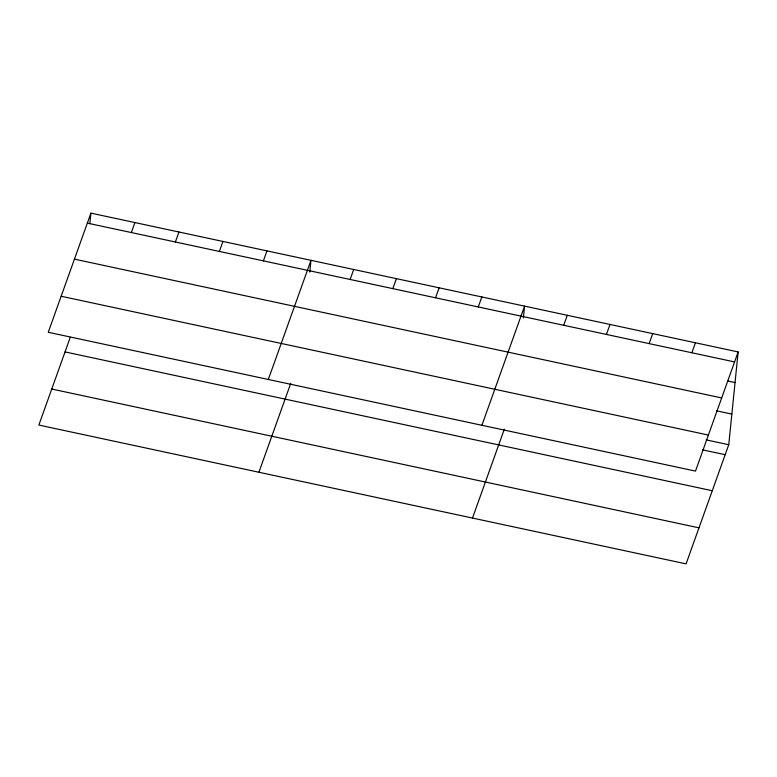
<?xml version="1.0" encoding="UTF-8"?>
<svg xmlns="http://www.w3.org/2000/svg" width="777" height="777" viewBox="0 0 777 777"><rect width="100%" height="100%" fill="white"/><g stroke="black" fill="none" stroke-linecap="round" stroke-linejoin="round"><path stroke-width="1.17" d="M89.841 223.727L90.919 213.131L738.15 351.942L728.748 444.726L686.081 563.869L38.85 425.058L70.28 337.286M309.78 272.105L310.975 260.324L268.318 379.477M523.368 317.91L524.562 306.138L481.905 425.281M90.919 213.131L48.252 332.274L695.493 471.095L738.15 351.942M131.352 232.556L134.926 222.572M175.369 241.997L178.943 232.012M219.376 251.437L222.95 241.453M263.393 260.868L266.967 250.884M258.906 472.251L290.744 383.352M350.116 279.477L353.69 269.493M392.832 288.636L396.416 278.652M435.557 297.795L439.131 287.811M478.273 306.954L481.847 296.969M472.494 518.065L504.331 429.157M563.704 325.281L567.278 315.297M606.419 334.44L609.994 324.456M649.145 343.609L652.719 333.624M691.86 352.768L695.434 342.783M87.345 223.116L734.576 361.927M727.923 381.031L735.042 382.556M74.446 259.139L721.678 397.95M716.423 410.8L731.847 414.102M61.15 296.251L708.391 435.071M706.196 439.889L728.748 444.726M702.622 449.873L725.174 454.7M65.035 351.913L712.266 490.734M51.748 389.034L698.979 527.845"/></g></svg>
